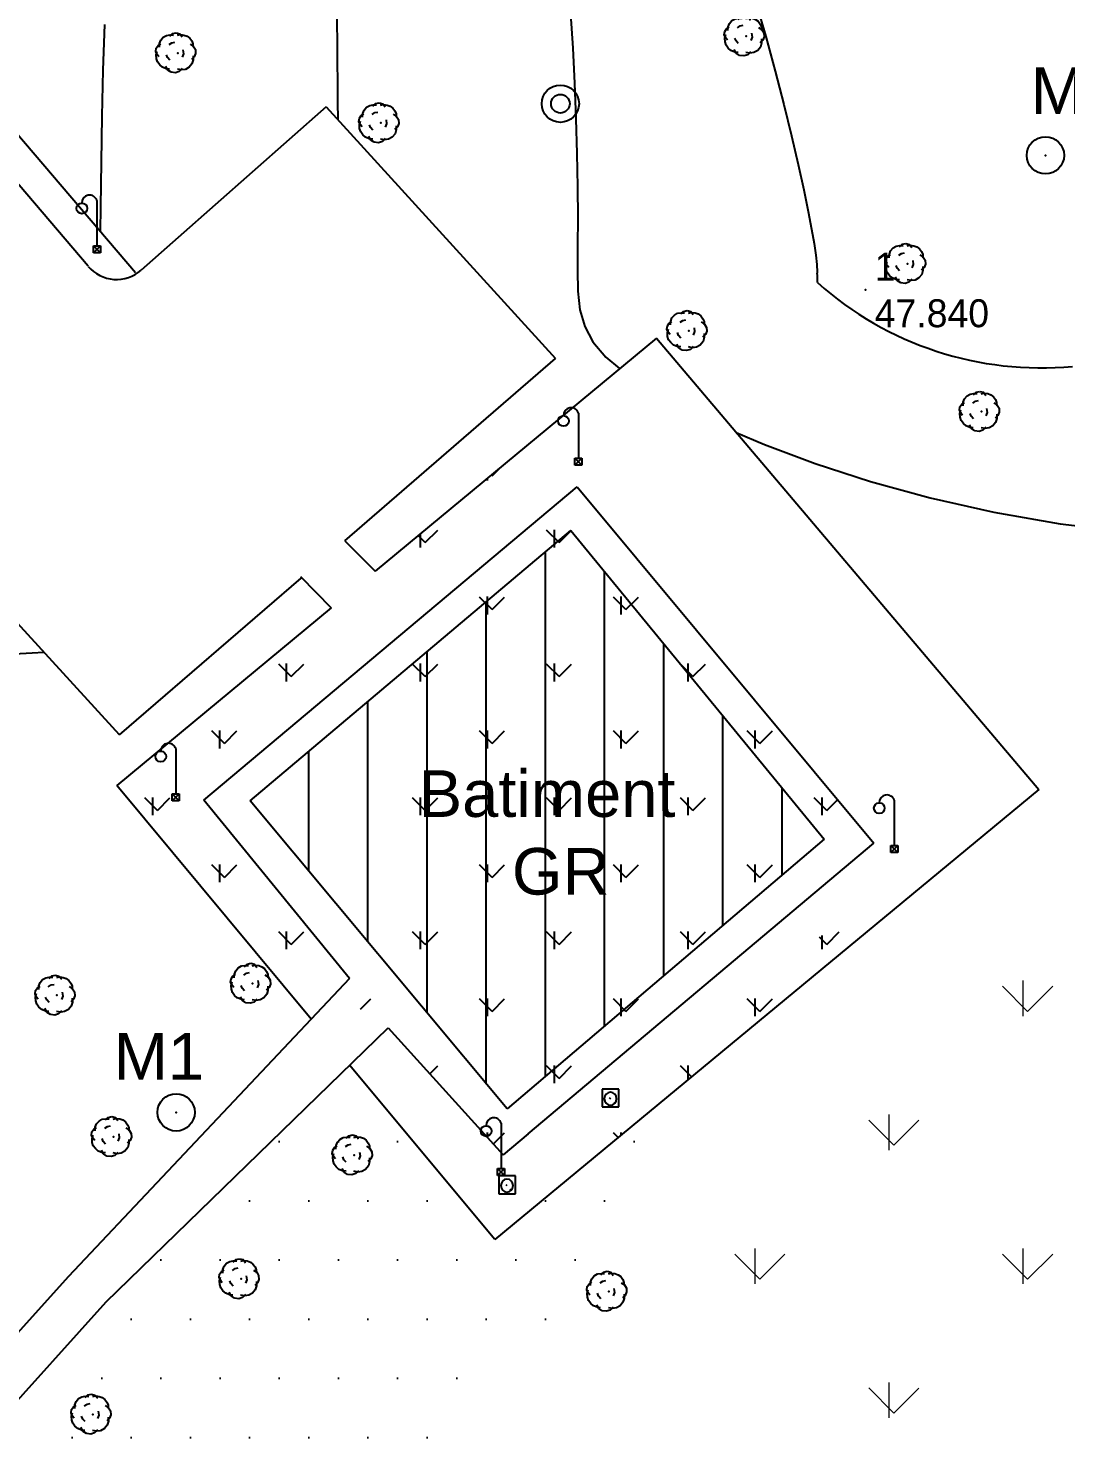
# Model space of a CAD drawing. Header units: metres. Extents: x 64 to 796628, y 142 to 671743.
# Drawn here: x 364408.3 to 364463.9, y 376306.6 to 376382.9 of the extents above; entities that cross this region are included whole.
import ezdxf
from ezdxf.enums import TextEntityAlignment as Align

# ---------------------------------------------------------------- set-up
doc = ezdxf.new("R2010")
doc.units = ezdxf.units.M
doc.header["$LTSCALE"] = 2
doc.linetypes.add('ACAD_ISO02W100', pattern=[15, 12, -3])
for name, color, linetype in [('Arbres', 100, 'Continuous'), ('CN_01_00', 32, 'Continuous'), ('construction', 1, 'Continuous'), ('Lampadaire', 50, 'Continuous'), ('piste', 7, 'ACAD_ISO02W100'), ('pointopo', 1, 'Continuous'), ('PUIT', 142, 'Continuous'), ('regard', 7, 'Continuous'), ('TopoAlt', 32, 'Continuous'), ('TOPOJIS', 32, 'Continuous'), ('TopoMat', 7, 'Continuous'), ('toponymie', 7, 'Continuous'), ('vegetation', 94, 'Continuous')]:
    doc.layers.add(name, color=color, linetype=linetype)
doc.layers.add('Espace Vert', color=3, linetype='Continuous', lineweight=5)
doc.layers.add('ROUTE', color=7, linetype='Continuous', lineweight=25)
pattern_1 = [(90, (0, 0), (-3.5921, 3.5921), [0.9525, -6.2317]), (45, (0, 0), (-3.59210245, 3.59210245), [0.9525, -4.1275]), (135, (0, 0), (-3.59210245, -3.59210245), [0.9525, -4.1275])]

# ---------------------------------------------------------------- blocks, each defined once
blk = doc.blocks.new('A$C08706CCE')
at = {"layer": 'pointopo'}
blk.add_circle((0, 0), 1, dxfattribs=at)
blk.add_point((0, 0), dxfattribs=at)
blk = doc.blocks.new('A$C02EA75E3')
for radius in [1, 0.5]:
    blk.add_circle((0, 0), radius)
blk = doc.blocks.new('Lampadaire')
at = {"layer": 'Lampadaire'}
for p, q in [((1.24, 0.65), (1.24, -3.08)), ((0.95, -3.08), (1.53, -3.08)), ((0.95, -3.66), (0.95, -3.08)), ((0.95, -3.08), (1.53, -3.66)), ((1.53, -3.08), (0.95, -3.66)), ((1.19, -3.39), (1.24, -3.33)), ((1.19, -3.39), (1.24, -3.33)), ((1.53, -3.08), (1.53, -3.66)), ((1.53, -3.66), (0.95, -3.66))]:
    blk.add_line(p, q, dxfattribs=at)
blk.add_circle((0, 0), 0.441, dxfattribs=at)
blk.add_arc((0.63, 0.46), 0.634, 17.4463, 181.6816, dxfattribs=at)
blk = doc.blocks.new('Regard')
for p, q in [((-0.666, 0.179), (0.221, 0.179)), ((-0.666, -0.708), (-0.666, 0.179)), ((-0.057, -0.057), (0, 0)), ((-0.057, -0.057), (0, 0)), ((0.221, 0.179), (0.221, -0.708)), ((0.221, -0.708), (-0.666, -0.708)), ((-0.287, -0.281), (-0.23, -0.224))]:
    blk.add_line(p, q)
blk.add_circle((-0.23, -0.224), 0.321)
blk = doc.blocks.new('A$C79051592')
blk.add_point((0, 0))
blk = doc.blocks.new('ARBRE')
blk.add_point((364420.31, 376331.7))
at = {"layer": 'Arbres'}
for p, q in [((364419.407, 376332.392), (364419.535, 376332.543)), ((364419.535, 376332.543), (364419.711, 376332.645)), ((364419.711, 376332.645), (364419.894, 376332.67)), ((364419.883, 376332.603), (364420.03, 376332.744)), ((364419.894, 376332.67), (364420.086, 376332.666)), ((364420.03, 376332.744), (364420.224, 376332.788)), ((364420.224, 376332.788), (364420.415, 376332.736)), ((364420.298, 376332.652), (364420.462, 376332.687)), ((364420.415, 376332.736), (364420.546, 376332.57)), ((364420.462, 376332.687), (364420.644, 376332.664)), ((364420.644, 376332.664), (364420.807, 376332.602)), ((364420.807, 376332.602), (364420.949, 376332.503)), ((364419.134, 376331.782), (364419.157, 376331.964)), ((364419.198, 376331.627), (364419.134, 376331.782)), ((364419.157, 376331.964), (364419.256, 376332.106)), ((364419.159, 376331.599), (364419.211, 376331.79)), ((364419.256, 376332.106), (364419.403, 376332.199)), ((364419.331, 376332.018), (364419.336, 376332.211)), ((364419.336, 376332.211), (364419.407, 376332.392)), ((364419.845, 376332.161), (364419.991, 376332.254)), ((364419.991, 376332.254), (364420.155, 376332.289)), ((364420.589, 376331.866), (364420.623, 376331.654)), ((364420.949, 376332.503), (364421.061, 376332.347)), ((364420.971, 376332.176), (364421.151, 376332.056)), ((364421.061, 376332.347), (364421.125, 376332.191)), ((364421.125, 376332.191), (364421.131, 376332.018)), ((364421.151, 376332.056), (364421.253, 376331.881)), ((364421.253, 376331.881), (364421.268, 376331.678)), ((364419.174, 376331.396), (364419.159, 376331.599)), ((364419.228, 376331.222), (364419.174, 376331.396)), ((364419.301, 376331.499), (364419.198, 376331.627)), ((364419.34, 376331.065), (364419.228, 376331.222)), ((364419.491, 376330.937), (364419.34, 376331.065)), ((364419.762, 376331.451), (364419.698, 376331.606)), ((364419.884, 376331.314), (364419.762, 376331.451)), ((364420.623, 376331.654), (364420.551, 376331.473)), ((364421.073, 376331.125), (364420.925, 376330.935)), ((364421.197, 376331.497), (364421.049, 376331.356)), ((364421.135, 376331.335), (364421.073, 376331.125)), ((364421.131, 376331.556), (364421.135, 376331.335)), ((364421.268, 376331.678), (364421.197, 376331.497)), ((364419.691, 376330.856), (364419.491, 376330.937)), ((364419.777, 376330.787), (364419.666, 376330.991)), ((364419.874, 376330.833), (364419.691, 376330.856)), ((364419.957, 376330.667), (364419.777, 376330.787)), ((364420.187, 376330.643), (364419.957, 376330.667)), ((364420.391, 376330.706), (364420.187, 376330.643)), ((364420.508, 376330.79), (364420.288, 376330.833)), ((364420.548, 376330.866), (364420.391, 376330.706)), ((364420.72, 376330.824), (364420.508, 376330.79)), ((364420.925, 376330.935), (364420.72, 376330.824))]:
    blk.add_line(p, q, dxfattribs=at)
at = {"layer": 'TopoMat'}
blk.add_blockref('A$C79051592', (364420.31, 376331.7), dxfattribs=at)
blk = doc.blocks.new('TCPOINT')
at = {"color": 0}
blk.add_point((0, 0), dxfattribs=at)
at = {"layer": 'TopoAlt'}
blk.add_attdef('ALT', text='', height=1.5, dxfattribs=at).set_placement((0.5, -0.5), align=Align.TOP_LEFT)
at = {"layer": 'TopoMat'}
blk.add_attdef('MAT', (0.5, 0.5), '', height=1.5, dxfattribs=at)

msp = doc.modelspace()

# ---------------------------------------------------------------- hatches: boundary and pattern name
at = {"layer": 'construction'}
h = msp.add_hatch(dxfattribs=at)
h.set_pattern_fill('ANSI31', color=256, angle=45, style=0)
h.paths.add_polyline_path([(364437.39, 376356.01), (364450.98, 376339.45), (364433.97, 376324.98), (364420.18, 376341.51)])
h.paths.add_polyline_path([(364428.604, 376343.767), (364443.355, 376343.767), (364443.355, 376335.766), (364428.604, 376335.766)], flags=24)
at = {"layer": 'Espace Vert'}
h = msp.add_hatch(dxfattribs=at)
h.set_pattern_fill('GRASS', color=256, scale=0.4, style=0)
h.set_pattern_definition([(90, (0, 0), (-7.1842, 7.1842), [1.905, -12.4634]), (45, (0, 0), (-7.1842049, 7.1842049), [1.905, -8.255]), (135, (0, 0), (-7.1842049, -7.1842049), [1.905, -8.255])])
h.paths.add_polyline_path([(364422.901, 376239.887), (364433.814, 376255.046), (364433.814, 376273.248), (364453.789, 376281.482), (364443.886, 376315.619), (364443.886, 376322.783), (364477.934, 376351.072), (364526.806, 376354.135), (364433.92, 376238.157)])
at = {"layer": 'vegetation'}
h = msp.add_hatch(dxfattribs=at)
h.set_pattern_fill('GRASS', color=256, scale=0.2, style=0)
h.set_pattern_definition(pattern_1)
h.paths.add_polyline_path([(364424.523, 376351.857), (364426.789, 376349.155), (364417.703, 376341.532), (364425.519, 376331.977), (364423.461, 376329.795), (364413.02, 376342.32)])
edge = h.paths.add_edge_path()
edge.add_line((364425.694, 376327.497), (364427.642, 376329.262))
edge.add_line((364433.31, 376317.98), (364425.518, 376327.327))
edge.add_line((364427.58, 376329.33), (364433.754, 376322.515))
edge.add_line((364435.095, 376323.639), (364433.754, 376322.515))
edge.add_line((364462.5, 376342.11), (364433.31, 376317.98))
edge.add_line((364435.095, 376323.639), (364453.65, 376339.23))
edge.add_line((364437.738, 376358.342), (364453.65, 376339.23))
edge.add_line((364441.98, 376366.33), (364462.5, 376342.11))
edge.add_line((364441.98, 376366.33), (364426.887, 376353.817))
edge.add_line((364429.142, 376351.13), (364437.765, 376358.309))
edge.add_line((364426.887, 376353.817), (364429.142, 376351.13))
h = msp.add_hatch(dxfattribs=at)
h.set_pattern_fill('GRASS', color=256, scale=0.2, style=0)
h.set_pattern_definition(pattern_1)
h.paths.add_polyline_path([(364424.523, 376351.857), (364426.789, 376349.155), (364417.703, 376341.532), (364425.519, 376331.977), (364423.461, 376329.795), (364413.02, 376342.32)])
edge = h.paths.add_edge_path()
edge.add_line((364425.694, 376327.497), (364427.642, 376329.262))
edge.add_line((364433.31, 376317.98), (364425.518, 376327.327))
edge.add_line((364427.58, 376329.33), (364433.754, 376322.515))
edge.add_line((364435.095, 376323.639), (364433.754, 376322.515))
edge.add_line((364462.5, 376342.11), (364433.31, 376317.98))
edge.add_line((364435.095, 376323.639), (364453.65, 376339.23))
edge.add_line((364437.738, 376358.342), (364453.65, 376339.23))
edge.add_line((364441.98, 376366.33), (364462.5, 376342.11))
edge.add_line((364441.98, 376366.33), (364426.887, 376353.817))
edge.add_line((364429.142, 376351.13), (364437.765, 376358.309))
edge.add_line((364426.887, 376353.817), (364429.142, 376351.13))
h = msp.add_hatch(dxfattribs=at)
h.set_pattern_fill('GRASS', color=256, scale=0.2, style=0)
h.set_pattern_definition(pattern_1)
h.paths.add_polyline_path([(364424.523, 376351.857), (364426.789, 376349.155), (364417.703, 376341.532), (364425.519, 376331.977), (364423.461, 376329.795), (364413.02, 376342.32)])
edge = h.paths.add_edge_path()
edge.add_line((364425.694, 376327.497), (364427.642, 376329.262))
edge.add_line((364433.31, 376317.98), (364425.518, 376327.327))
edge.add_line((364427.58, 376329.33), (364433.754, 376322.515))
edge.add_line((364435.095, 376323.639), (364433.754, 376322.515))
edge.add_line((364462.5, 376342.11), (364433.31, 376317.98))
edge.add_line((364435.095, 376323.639), (364453.65, 376339.23))
edge.add_line((364437.738, 376358.342), (364453.65, 376339.23))
edge.add_line((364441.98, 376366.33), (364462.5, 376342.11))
edge.add_line((364441.98, 376366.33), (364426.887, 376353.817))
edge.add_line((364429.142, 376351.13), (364437.765, 376358.309))
edge.add_line((364426.887, 376353.817), (364429.142, 376351.13))
h = msp.add_hatch(dxfattribs=at)
h.set_pattern_fill('DOTS', color=256, scale=2, style=0)
edge = h.paths.add_edge_path()
edge.add_line((364433.31, 376317.98), (364446.344, 376327.987))
edge.add_line((364446.344, 376327.987), (364437.593, 376315.514))
edge.add_line((364437.593, 376315.514), (364431.539, 376306.38))
edge.add_line((364431.539, 376306.38), (364422.267, 376302.634))
edge.add_line((364421.33, 376304.952), (364414.819, 376302.384))
edge.add_line((364422.267, 376302.634), (364421.33, 376304.952))
edge.add_line((364414.819, 376302.384), (364415.714, 376300.115))
edge.add_line((364415.714, 376300.115), (364409.223, 376297.496))
edge.add_line((364409.223, 376297.496), (364411.808, 376291.055))
edge.add_line((364411.82, 376291.06), (364407.26, 376289.23))
edge.add_line((364407.26, 376289.23), (364408.52, 376285.79))
edge.add_line((364408.52, 376285.79), (364404.02, 376283.88))
edge.add_line((364404.02, 376283.88), (364401.27, 376290.72))
edge.add_line((364401.27, 376290.72), (364390.6, 376286.66))
edge.add_line((364390.6, 376286.66), (364386.86, 376292.74))
edge.add_line((364386.86, 376292.74), (364404.02, 376305.27))
edge.add_line((364425.518, 376327.327), (364404.02, 376305.27))
edge.add_line((364433.31, 376317.98), (364425.518, 376327.327))

# ---------------------------------------------------------------- linework, layer by layer
at = {"layer": 'CN_01_00'}
for p, q in [((364447.298, 376384.392, 47.8), (364447.85, 376382.506, 47.8)), ((364447.298, 376384.392, 47.8), (364447.85, 376382.506, 47.8)), ((364447.298, 376384.392, 47.8), (364447.85, 376382.506, 47.8)), ((364447.85, 376382.506, 47.8), (364448.361, 376380.65, 47.8)), ((364447.85, 376382.506, 47.8), (364448.361, 376380.65, 47.8)), ((364447.85, 376382.506, 47.8), (364448.361, 376380.65, 47.8)), ((364448.361, 376380.65, 47.8), (364448.826, 376378.859, 47.8)), ((364448.361, 376380.65, 47.8), (364448.826, 376378.859, 47.8)), ((364448.361, 376380.65, 47.8), (364448.826, 376378.859, 47.8)), ((364448.826, 376378.859, 47.8), (364449.24, 376377.175, 47.8)), ((364448.826, 376378.859, 47.8), (364449.24, 376377.175, 47.8)), ((364448.826, 376378.859, 47.8), (364449.24, 376377.175, 47.8)), ((364449.24, 376377.175, 47.8), (364449.598, 376375.633, 47.8)), ((364449.24, 376377.175, 47.8), (364449.598, 376375.633, 47.8)), ((364449.24, 376377.175, 47.8), (364449.598, 376375.633, 47.8)), ((364449.598, 376375.633, 47.8), (364449.897, 376374.274, 47.8)), ((364449.598, 376375.633, 47.8), (364449.897, 376374.274, 47.8)), ((364449.598, 376375.633, 47.8), (364449.897, 376374.274, 47.8)), ((364449.897, 376374.274, 47.8), (364450.133, 376373.124, 47.8)), ((364449.897, 376374.274, 47.8), (364450.133, 376373.124, 47.8)), ((364449.897, 376374.274, 47.8), (364450.133, 376373.124, 47.8)), ((364450.133, 376373.124, 47.8), (364450.312, 376372.172, 47.8)), ((364450.133, 376373.124, 47.8), (364450.312, 376372.172, 47.8)), ((364450.133, 376373.124, 47.8), (364450.312, 376372.172, 47.8)), ((364450.312, 376372.172, 47.8), (364450.442, 376371.394, 47.8)), ((364450.312, 376372.172, 47.8), (364450.442, 376371.394, 47.8)), ((364450.312, 376372.172, 47.8), (364450.442, 376371.394, 47.8)), ((364450.442, 376371.394, 47.8), (364450.53, 376370.767, 47.8)), ((364450.442, 376371.394, 47.8), (364450.53, 376370.767, 47.8)), ((364450.442, 376371.394, 47.8), (364450.53, 376370.767, 47.8)), ((364450.53, 376370.767, 47.8), (364450.585, 376370.267, 47.8)), ((364450.53, 376370.767, 47.8), (364450.585, 376370.267, 47.8)), ((364450.53, 376370.767, 47.8), (364450.585, 376370.267, 47.8)), ((364450.585, 376370.267, 47.8), (364450.614, 376369.872, 47.8)), ((364450.585, 376370.267, 47.8), (364450.614, 376369.872, 47.8)), ((364450.585, 376370.267, 47.8), (364450.614, 376369.872, 47.8)), ((364450.614, 376369.872, 47.8), (364450.617, 376369.804, 47.8)), ((364450.614, 376369.872, 47.8), (364450.617, 376369.804, 47.8)), ((364450.614, 376369.872, 47.8), (364450.617, 376369.804, 47.8)), ((364450.626, 376369.314, 47.8), (364450.626, 376369.304, 47.8)), ((364450.626, 376369.314, 47.8), (364450.626, 376369.304, 47.8)), ((364450.626, 376369.314, 47.8), (364450.626, 376369.304, 47.8))]:
    msp.add_line(p, q, dxfattribs=at)
at = {"layer": 'CN_01_00', "flags": 128}
for points, elevation in [([(364424.796, 376385.425), (364424.844, 376382.191), (364424.878, 376379.008), (364424.883, 376378.057)], 47.4), ([(364424.796, 376385.425), (364424.844, 376382.191), (364424.878, 376379.008), (364424.883, 376378.057)], 47.4), ([(364424.796, 376385.425), (364424.844, 376382.191), (364424.878, 376379.008), (364424.883, 376378.057)], 47.4), ([(364437.374, 376383.72), (364437.495, 376381.886), (364437.59, 376379.996), (364437.663, 376378.096), (364437.715, 376376.229), (364437.746, 376374.44), (364437.759, 376372.774), (364437.755, 376371.274), (364437.744, 376369.971), (364437.768, 376368.842), (364437.881, 376367.849), (364438.134, 376366.954), (364438.579, 376366.12), (364439.267, 376365.31), (364440.005, 376364.692)], 47.6), ([(364437.374, 376383.72), (364437.495, 376381.886), (364437.59, 376379.996), (364437.663, 376378.096), (364437.715, 376376.229), (364437.746, 376374.44), (364437.759, 376372.774), (364437.755, 376371.274), (364437.744, 376369.971), (364437.768, 376368.842), (364437.881, 376367.849), (364438.134, 376366.954), (364438.579, 376366.12), (364439.267, 376365.31), (364440.005, 376364.692)], 47.6), ([(364437.374, 376383.72), (364437.495, 376381.886), (364437.59, 376379.996), (364437.663, 376378.096), (364437.715, 376376.229), (364437.746, 376374.44), (364437.759, 376372.774), (364437.755, 376371.274), (364437.744, 376369.971), (364437.768, 376368.842), (364437.881, 376367.849), (364438.134, 376366.954), (364438.579, 376366.12), (364439.267, 376365.31), (364440.005, 376364.692)], 47.6), ([(364412.365, 376383.142), (364412.282, 376380.703), (364412.231, 376378.226), (364412.195, 376375.762), (364412.159, 376373.367), (364412.128, 376372.049)], 47.2), ([(364412.365, 376383.142), (364412.282, 376380.703), (364412.231, 376378.226), (364412.195, 376375.762), (364412.159, 376373.367), (364412.128, 376372.049)], 47.2), ([(364412.365, 376383.142), (364412.282, 376380.703), (364412.231, 376378.226), (364412.195, 376375.762), (364412.159, 376373.367), (364412.128, 376372.049)], 47.2), ([(364446.266, 376361.271), (364447.792, 376360.621), (364450.503, 376359.606), (364453.477, 376358.639), (364456.681, 376357.755), (364460.082, 376356.988), (364463.644, 376356.371), (364467.327, 376355.934)], 47.6), ([(364446.266, 376361.271), (364447.792, 376360.621), (364450.503, 376359.606), (364453.477, 376358.639), (364456.681, 376357.755), (364460.082, 376356.988), (364463.644, 376356.371), (364467.327, 376355.934)], 47.6), ([(364446.266, 376361.271), (364447.792, 376360.621), (364450.503, 376359.606), (364453.477, 376358.639), (364456.681, 376357.755), (364460.082, 376356.988), (364463.644, 376356.371), (364467.327, 376355.934)], 47.6), ([(364404.953, 376349.246), (364408.493, 376349.446), (364409.112, 376349.481)], 46.8), ([(364404.953, 376349.246), (364408.493, 376349.446), (364409.112, 376349.481)], 46.8), ([(364404.953, 376349.246), (364408.493, 376349.446), (364409.112, 376349.481)], 46.8)]:
    msp.add_lwpolyline(points, dxfattribs=dict(at, elevation=elevation))
at = {"layer": 'CN_01_00'}
for centre, radius, start, end in [((364435.626, 376369.282, 47.8), 15, 0.12399, 1.99392), ((364435.626, 376369.282, 47.8), 15, 0.12399, 1.99392), ((364435.626, 376369.282, 47.8), 15, 0.12399, 1.99392), ((364462.619, 376382.744, 47.8), 18.013, 228.2561, 275.41088), ((364462.619, 376382.744, 47.8), 18.013, 228.2561, 275.41088), ((364462.619, 376382.744, 47.8), 18.013, 228.2561, 275.41088)]:
    msp.add_arc(centre, radius, start, end, dxfattribs=at)
at = {"layer": 'construction'}
for p, q in [((364420.18, 376341.51), (364437.39, 376356.01)), ((364420.18, 376341.51), (364437.39, 376356.01)), ((364420.18, 376341.51), (364437.39, 376356.01)), ((364437.39, 376356.01), (364450.98, 376339.45)), ((364437.39, 376356.01), (364450.98, 376339.45)), ((364437.39, 376356.01), (364450.98, 376339.45)), ((364433.97, 376324.98), (364420.18, 376341.51)), ((364433.97, 376324.98), (364420.18, 376341.51)), ((364433.97, 376324.98), (364420.18, 376341.51)), ((364450.98, 376339.45), (364433.97, 376324.98)), ((364450.98, 376339.45), (364433.97, 376324.98)), ((364450.98, 376339.45), (364433.97, 376324.98)), ((364433.97, 376324.98), (364433.97, 376324.98)), ((364433.97, 376324.98), (364433.97, 376324.98)), ((364433.97, 376324.98), (364433.97, 376324.98))]:
    msp.add_line(p, q, dxfattribs=at)
at = {"layer": 'Defpoints'}
for p, q in [((364424.27, 376378.73), (364414.335, 376369.974)), ((364424.27, 376378.73), (364414.335, 376369.974)), ((364424.27, 376378.73), (364414.335, 376369.974)), ((364424.27, 376378.73), (364436.56, 376365.23)), ((364424.27, 376378.73), (364436.56, 376365.23)), ((364424.27, 376378.73), (364436.56, 376365.23)), ((364441.98, 376366.33), (364426.887, 376353.817)), ((364441.98, 376366.33), (364426.887, 376353.817)), ((364441.98, 376366.33), (364426.887, 376353.817)), ((364441.98, 376366.33), (364462.5, 376342.11)), ((364441.98, 376366.33), (364462.5, 376342.11)), ((364441.98, 376366.33), (364462.5, 376342.11)), ((364425.26, 376355.46), (364436.56, 376365.23)), ((364425.26, 376355.46), (364436.56, 376365.23)), ((364425.26, 376355.46), (364436.56, 376365.23)), ((364417.703, 376341.532), (364437.738, 376358.342)), ((364417.703, 376341.532), (364437.738, 376358.342)), ((364417.703, 376341.532), (364437.738, 376358.342)), ((364437.738, 376358.342), (364453.65, 376339.23)), ((364437.738, 376358.342), (364453.65, 376339.23)), ((364437.738, 376358.342), (364453.65, 376339.23)), ((364413.17, 376345.04), (364403.43, 376355.7)), ((364413.17, 376345.04), (364403.43, 376355.7)), ((364413.17, 376345.04), (364403.43, 376355.7)), ((364425.26, 376355.46), (364426.887, 376353.817)), ((364425.26, 376355.46), (364426.887, 376353.817)), ((364425.26, 376355.46), (364426.887, 376353.817)), ((364413.17, 376345.04), (364422.928, 376353.45)), ((364413.17, 376345.04), (364422.928, 376353.45)), ((364413.17, 376345.04), (364422.928, 376353.45)), ((364422.89, 376353.54), (364424.523, 376351.857)), ((364422.89, 376353.54), (364424.523, 376351.857)), ((364422.89, 376353.54), (364424.523, 376351.857)), ((364424.523, 376351.857), (364413.02, 376342.32)), ((364424.523, 376351.857), (364413.02, 376342.32)), ((364424.523, 376351.857), (364413.02, 376342.32)), ((364423.461, 376329.795), (364413.02, 376342.32)), ((364423.461, 376329.795), (364413.02, 376342.32)), ((364423.461, 376329.795), (364413.02, 376342.32)), ((364462.5, 376342.11), (364433.31, 376317.98)), ((364462.5, 376342.11), (364433.31, 376317.98)), ((364462.5, 376342.11), (364433.31, 376317.98)), ((364425.519, 376331.977), (364417.703, 376341.532)), ((364425.519, 376331.977), (364417.703, 376341.532)), ((364425.519, 376331.977), (364417.703, 376341.532)), ((364435.095, 376323.639), (364453.65, 376339.23)), ((364435.095, 376323.639), (364453.65, 376339.23)), ((364435.095, 376323.639), (364453.65, 376339.23)), ((364427.58, 376329.33), (364433.754, 376322.515)), ((364427.58, 376329.33), (364433.754, 376322.515)), ((364427.58, 376329.33), (364433.754, 376322.515)), ((364433.31, 376317.98), (364425.518, 376327.327)), ((364433.31, 376317.98), (364425.518, 376327.327)), ((364433.31, 376317.98), (364425.518, 376327.327)), ((364435.095, 376323.639), (364433.754, 376322.515)), ((364435.095, 376323.639), (364433.754, 376322.515)), ((364435.095, 376323.639), (364433.754, 376322.515))]:
    msp.add_line(p, q, dxfattribs=at)
msp.add_lwpolyline([(364414.027, 376369.822), (364362.641, 376430.07, -0.362442), (364362.572, 376436.477), (364409.417, 376493.855)], format="xyb", dxfattribs=at)
msp.add_lwpolyline([(364414.027, 376369.822), (364362.641, 376430.07, -0.362442), (364362.572, 376436.477), (364409.417, 376493.855)], format="xyb", dxfattribs=at)
msp.add_lwpolyline([(364414.027, 376369.822), (364362.641, 376430.07, -0.362442), (364362.572, 376436.477), (364409.417, 376493.855)], format="xyb", dxfattribs=at)
at = {"layer": 'piste'}
for p, q in [((364425.519, 376331.977), (364410.43, 376315.98)), ((364425.519, 376331.977), (364410.43, 376315.98)), ((364425.519, 376331.977), (364410.43, 376315.98)), ((364412.43, 376314.61), (364427.58, 376329.33)), ((364412.43, 376314.61), (364427.58, 376329.33)), ((364412.43, 376314.61), (364427.58, 376329.33)), ((364410.43, 376315.98), (364402.69, 376307.4)), ((364410.43, 376315.98), (364402.69, 376307.4)), ((364410.43, 376315.98), (364402.69, 376307.4)), ((364412.43, 376314.61), (364404.02, 376305.27)), ((364412.43, 376314.61), (364404.02, 376305.27)), ((364412.43, 376314.61), (364404.02, 376305.27))]:
    msp.add_line(p, q, dxfattribs=at)
at = {"layer": 'pointopo'}
msp.add_circle((364462.86, 376376.13), 1, dxfattribs=at)
msp.add_circle((364462.86, 376376.13), 1, dxfattribs=at)
msp.add_circle((364462.86, 376376.13), 1, dxfattribs=at)
msp.add_point((364462.86, 376376.13), dxfattribs=at)
msp.add_point((364462.86, 376376.13), dxfattribs=at)
msp.add_point((364462.86, 376376.13), dxfattribs=at)
at = {"layer": 'ROUTE'}
msp.add_line((364411.491, 376370.177), (364360.427, 376430.046), dxfattribs=at)
msp.add_line((364411.491, 376370.177), (364360.427, 376430.046), dxfattribs=at)
msp.add_line((364411.491, 376370.177), (364360.427, 376430.046), dxfattribs=at)
msp.add_arc((364413.013, 376371.474), 2, 220.46161, 311.39058, dxfattribs=at)
msp.add_arc((364413.013, 376371.474), 2, 220.46161, 311.39058, dxfattribs=at)
msp.add_arc((364413.013, 376371.474), 2, 220.46161, 311.39058, dxfattribs=at)

# ---------------------------------------------------------------- block references
at = {"layer": 'Lampadaire', "xscale": 0.6507064483012073, "yscale": 0.6500792584265582, "zscale": 0.6507064483012073}
for p in [(364411.154, 376373.286), (364411.154, 376373.286), (364411.154, 376373.286), (364436.994, 376361.881), (364436.994, 376361.881), (364436.994, 376361.881), (364415.384, 376343.881), (364415.384, 376343.881), (364415.384, 376343.881), (364453.944, 376341.111), (364453.944, 376341.111), (364453.944, 376341.111), (364432.844, 376323.791), (364432.844, 376323.791), (364432.844, 376323.791)]:
    msp.add_blockref('Lampadaire', p, dxfattribs=at)
at = {"layer": 'pointopo'}
msp.add_blockref('A$C08706CCE', (364416.21, 376324.79), dxfattribs=at)
msp.add_blockref('A$C08706CCE', (364416.21, 376324.79), dxfattribs=at)
msp.add_blockref('A$C08706CCE', (364416.21, 376324.79), dxfattribs=at)
at = {"layer": 'PUIT'}
msp.add_blockref('A$C02EA75E3', (364436.83, 376378.9), dxfattribs=at)
msp.add_blockref('A$C02EA75E3', (364436.83, 376378.9), dxfattribs=at)
msp.add_blockref('A$C02EA75E3', (364436.83, 376378.9), dxfattribs=at)
at = {"layer": 'regard', "xscale": 1.017681346565951, "yscale": -1.077388811449055, "zscale": 1.017681346565951}
for p in [(364439.748, 376325.282), (364439.748, 376325.282), (364439.748, 376325.282), (364434.198, 376320.622), (364434.198, 376320.622), (364434.198, 376320.622)]:
    msp.add_blockref('Regard', p, dxfattribs=at)
at = {"layer": 'TopoAlt'}
for p in [(26.493, 50.817, 46), (26.493, 50.817, 46), (26.493, 50.817, 46), (-4.012, 49.92, 46), (-4.012, 49.92, 46), (-4.012, 49.92, 46), (6.885, 46.166, 46), (6.885, 46.166, 46), (6.885, 46.166, 46), (35.147, 38.619, 46), (35.147, 38.619, 46), (35.147, 38.619, 46), (23.413, 35.018, 46), (23.413, 35.018, 46), (23.413, 35.018, 46), (39.116, 30.682, 46), (39.116, 30.682, 46), (39.116, 30.682, 46), (-10.494, -0.629, 46), (-10.494, -0.629, 46), (-10.494, -0.629, 46)]:
    msp.add_blockref('ARBRE', p, dxfattribs=at)
at = {"layer": 'TOPOJIS'}
msp.add_blockref('TCPOINT', (364453.2, 376368.91, 47.84), dxfattribs=at).add_auto_attribs({'MAT': '1', 'ALT': '47.840'})
msp.add_blockref('TCPOINT', (364453.2, 376368.91, 47.84), dxfattribs=at).add_auto_attribs({'MAT': '1', 'ALT': '47.840'})
msp.add_blockref('TCPOINT', (364453.2, 376368.91, 47.84), dxfattribs=at).add_auto_attribs({'MAT': '1', 'ALT': '47.840'})
at = {"layer": 'TopoMat'}
for p in [(0, 0), (0, 0), (0, 0), (-7.462, -8.219), (-7.462, -8.219), (-7.462, -8.219), (5.455, -9.202), (5.455, -9.202), (5.455, -9.202), (-0.615, -15.845), (-0.615, -15.845), (-0.615, -15.845), (19.117, -16.521), (19.117, -16.521), (19.117, -16.521), (-8.562, -23.108), (-8.562, -23.108), (-8.562, -23.108)]:
    msp.add_blockref('ARBRE', p, dxfattribs=at)

# ---------------------------------------------------------------- texts
at = {"layer": 'toponymie', "char_height": 2.5, "attachment_point": 1}
for s, insert, width in [('{\\fArial|b0|i0|c0|p34;M3}', (364462.067, 376380.844), 11.22222), ('{\\fArial|b0|i0|c0|p34;M3}', (364462.067, 376380.844), 11.22222), ('{\\fArial|b0|i0|c0|p34;M3}', (364462.067, 376380.844), 11.22222), ('\\pi-5,l5;{\\fArial|b0|i0|c0|p34;Batiment GR}', (364429.229, 376343.142), 18.52381), ('\\pi-5,l5;{\\fArial|b0|i0|c0|p34;Batiment GR}', (364429.229, 376343.142), 18.52381), ('\\pi-5,l5;{\\fArial|b0|i0|c0|p34;Batiment GR}', (364429.229, 376343.142), 18.52381), ('{\\fArial|b0|i0|c0|p34;M1}', (364412.858, 376329.045), 11.22222), ('{\\fArial|b0|i0|c0|p34;M1}', (364412.858, 376329.045), 11.22222), ('{\\fArial|b0|i0|c0|p34;M1}', (364412.858, 376329.045), 11.22222)]:
    msp.add_mtext(s, dxfattribs=dict(at, insert=insert, width=width))

doc.saveas('drawing.dxf')
